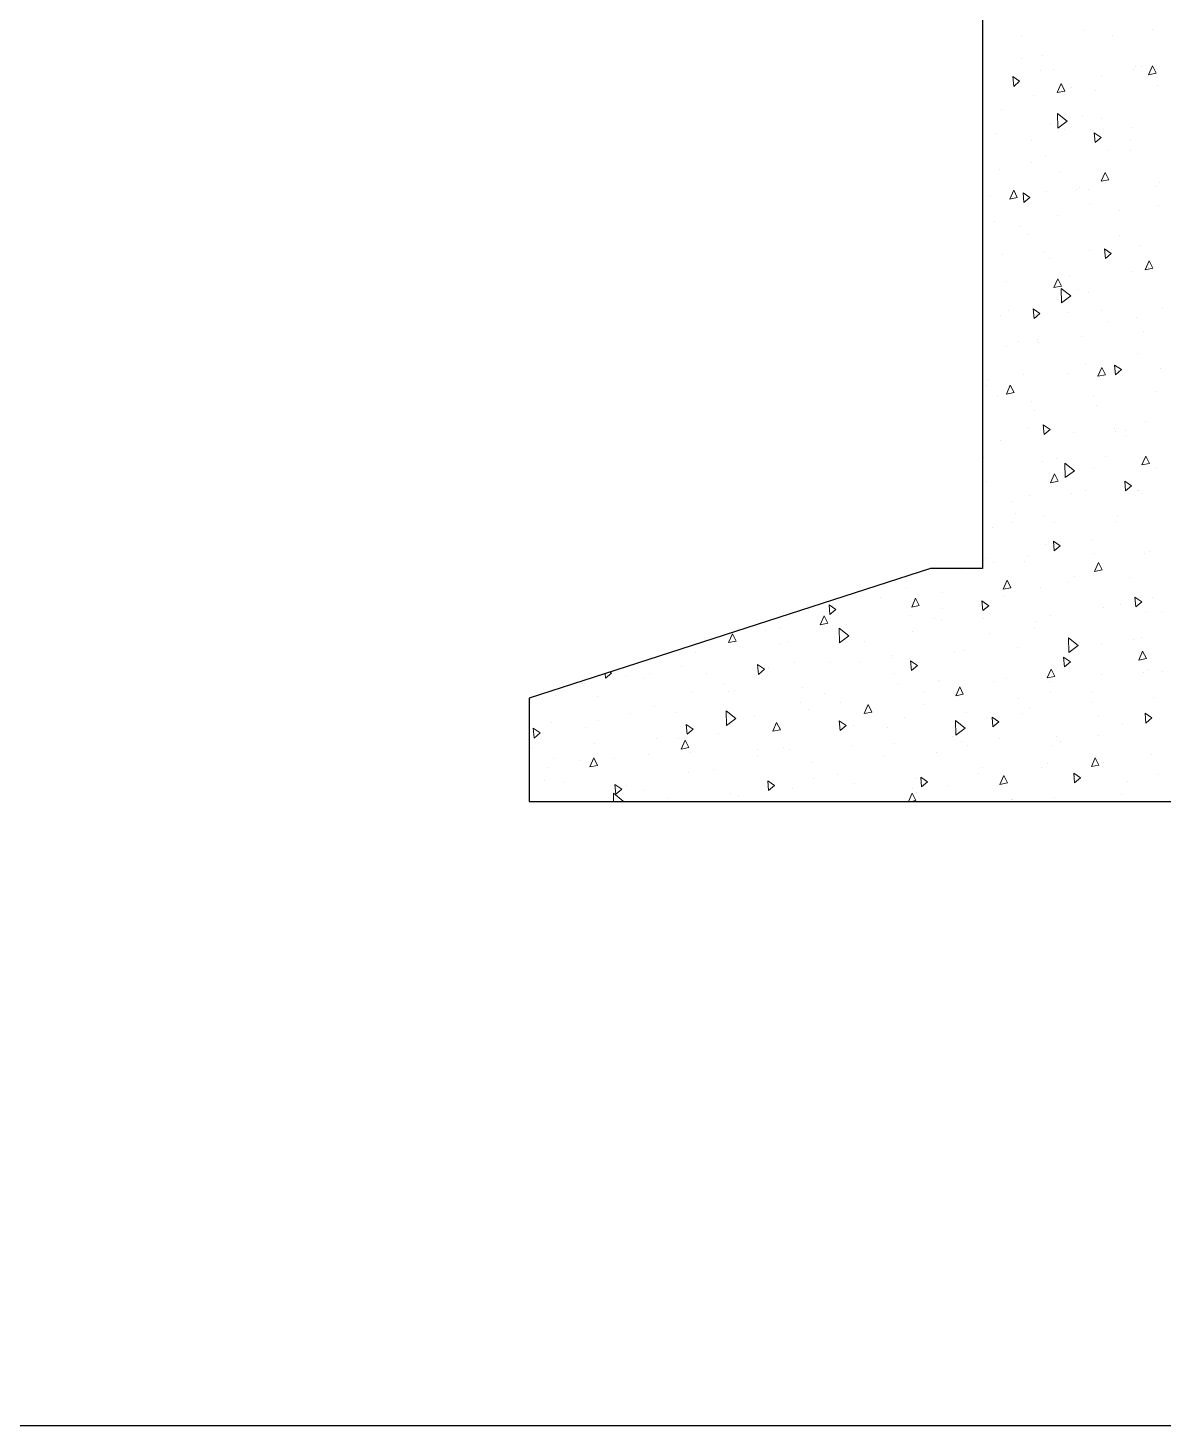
# Model space of a CAD drawing. Header units: inches. Extents: x -6800 to 96653, y -25814 to 17379.
# Drawn here: x 64091.3 to 64179, y 8929.8 to 9037.8 of the extents above; entities that cross this region are included whole.
import ezdxf

# ---------------------------------------------------------------- set-up
doc = ezdxf.new("R2010")
doc.units = ezdxf.units.IN
doc.header["$MEASUREMENT"] = 0
doc.layers.add('Footing', color=50, linetype='Continuous', lineweight=20)
doc.layers.add('Hatch', color=161, linetype='Continuous', lineweight=5)

msp = doc.modelspace()

# ---------------------------------------------------------------- linework, layer by layer
at = {"transparency": 33554651}
msp.add_line((65875.65, 8929.85), (63499.65, 8929.85), dxfattribs=at)
at = {"layer": 'Footing', "lineweight": 25, "transparency": 33554687}
for p, q in [((64165.06, 9056.07), (64165.06, 8996.07)), ((64161.06, 8996.07), (64130.06, 8986.07)), ((64165.06, 8996.07), (64161.06, 8996.07)), ((64130.06, 8986.07), (64130.06, 8978.07)), ((64130.06, 8978.07), (64214.06, 8978.07))]:
    msp.add_line(p, q, dxfattribs=at)
at = {"layer": 'Hatch', "linetype": 'Continuous', "transparency": 33554579}
for p, q in [((64172.84, 9037.64), (64172.84, 9037.64)), ((64178.21, 9037.7), (64178.21, 9037.7)), ((64168.05, 9037.26), (64168.05, 9037.26)), ((64175.08, 9037.26), (64175.08, 9037.26)), ((64168.11, 9035.46), (64168.11, 9035.46)), ((64169.69, 9035.68), (64169.69, 9035.68)), ((64169.52, 9034.52), (64169.52, 9034.52)), ((64170.52, 9034.61), (64170.52, 9034.61)), ((64176.72, 9034.63), (64176.72, 9034.63)), ((64176.86, 9034.84), (64176.86, 9034.84)), ((64177.35, 9034.82), (64177.35, 9034.82)), ((64177.9, 9034.21), (64178.2, 9034.9)), ((64177.9, 9034.21), (64178.49, 9034.33)), ((64178.49, 9034.33), (64178.2, 9034.9)), ((64167.48, 9033.31), (64167.41, 9034.06)), ((64167.94, 9033.7), (64167.41, 9034.06)), ((64167.48, 9033.31), (64167.94, 9033.7)), ((64170.83, 9032.84), (64171.14, 9033.52)), ((64171.42, 9032.95), (64171.14, 9033.52)), ((64171.96, 9033.24), (64171.96, 9033.24)), ((64174.28, 9034.09), (64174.28, 9034.09)), ((64178.58, 9033.4), (64178.58, 9033.4)), ((64168.98, 9032.61), (64168.98, 9032.61)), ((64170.83, 9032.84), (64171.42, 9032.95)), ((64173.77, 9032.99), (64173.77, 9032.99)), ((64166.56, 9031.55), (64166.56, 9031.55)), ((64170.89, 9030.08), (64170.87, 9031.21)), ((64171.62, 9030.61), (64170.87, 9031.21)), ((64172.78, 9031.01), (64172.78, 9031.01)), ((64170.34, 9030.47), (64170.34, 9030.47)), ((64170.89, 9030.08), (64171.62, 9030.61)), ((64171.44, 9029.96), (64171.44, 9029.96)), ((64173.45, 9030.01), (64173.45, 9030.01)), ((64174.23, 9030.8), (64174.23, 9030.8)), ((64176.69, 9030.15), (64176.69, 9030.15)), ((64166.1, 9029.68), (64166.1, 9029.68)), ((64168.83, 9029.11), (64168.83, 9029.11)), ((64173.78, 9028.97), (64173.71, 9029.72)), ((64174.24, 9029.36), (64173.71, 9029.72)), ((64173.78, 9028.97), (64174.24, 9029.36)), ((64176.47, 9029.09), (64176.47, 9029.09)), ((64169.91, 9027.96), (64169.91, 9027.96)), ((64174.7, 9028.34), (64174.7, 9028.34)), ((64176.5, 9028.36), (64176.5, 9028.36)), ((64165.1, 9027.55), (64165.1, 9027.55)), ((64166.41, 9026.86), (64166.41, 9026.86)), ((64168.85, 9027.4), (64168.85, 9027.4)), ((64171.1, 9026.67), (64171.1, 9026.67)), ((64174.24, 9025.99), (64174.54, 9026.67)), ((64174.24, 9025.99), (64174.83, 9026.1)), ((64174.83, 9026.1), (64174.54, 9026.67)), ((64178.76, 9025.92), (64178.76, 9025.92)), ((64165.69, 9024.91), (64165.69, 9024.91)), ((64167.17, 9024.61), (64167.48, 9025.3)), ((64167.17, 9024.61), (64167.76, 9024.73)), ((64167.76, 9024.73), (64167.48, 9025.3)), ((64168.26, 9024.34), (64168.2, 9025.09)), ((64168.72, 9024.73), (64168.2, 9025.09)), ((64168.26, 9024.34), (64168.72, 9024.73)), ((64170.03, 9025.17), (64170.03, 9025.17)), ((64172.37, 9025.31), (64172.37, 9025.31)), ((64172.53, 9025.47), (64172.53, 9025.47)), ((64173.28, 9025.32), (64173.28, 9025.32)), ((64178.45, 9025.54), (64178.45, 9025.54)), ((64173.36, 9024.23), (64173.36, 9024.23)), ((64175.63, 9023.69), (64175.63, 9023.69)), ((64178.7, 9024.1), (64178.7, 9024.1)), ((64166.03, 9022.9), (64166.03, 9022.9)), ((64167.95, 9022.47), (64167.95, 9022.47)), ((64170.84, 9023.31), (64170.84, 9023.31)), ((64168.6, 9021.86), (64168.6, 9021.86)), ((64175.63, 9021.79), (64175.63, 9021.79)), ((64166.61, 9020.34), (64166.61, 9020.34)), ((64169.86, 9020.48), (64169.86, 9020.48)), ((64173.3, 9020.66), (64173.3, 9020.66)), ((64174.56, 9020.01), (64174.5, 9020.75)), ((64175.02, 9020.39), (64174.5, 9020.75)), ((64174.56, 9020.01), (64175.02, 9020.39)), ((64174.77, 9020.48), (64174.77, 9020.48)), ((64175.04, 9020.71), (64175.04, 9020.71)), ((64177.21, 9021.02), (64177.21, 9021.02)), ((64170.22, 9020.03), (64170.22, 9020.03)), ((64177.64, 9019.14), (64177.95, 9019.83)), ((64177.64, 9019.14), (64178.23, 9019.26)), ((64177.9, 9019.35), (64177.9, 9019.35)), ((64178.23, 9019.26), (64177.95, 9019.83)), ((64166.96, 9018.25), (64166.96, 9018.25)), ((64170.58, 9017.77), (64170.88, 9018.45)), ((64171.17, 9017.88), (64170.88, 9018.45)), ((64171.76, 9018.66), (64171.76, 9018.66)), ((64176.56, 9019.04), (64176.56, 9019.04)), ((64170.58, 9017.77), (64171.17, 9017.88)), ((64171.17, 9016.58), (64171.15, 9017.71)), ((64171.9, 9017.12), (64171.15, 9017.71)), ((64171.17, 9016.58), (64171.9, 9017.12)), ((64172.49, 9017.59), (64172.49, 9017.59)), ((64173.27, 9017.41), (64173.27, 9017.41)), ((64167.1, 9016), (64167.1, 9016)), ((64169.05, 9015.38), (64168.98, 9016.13)), ((64169.51, 9015.76), (64168.98, 9016.13)), ((64170.83, 9016.87), (64170.83, 9016.87)), ((64174.23, 9016.01), (64174.23, 9016.01)), ((64178.96, 9016.2), (64178.96, 9016.2)), ((64166.45, 9015.65), (64166.45, 9015.65)), ((64169.05, 9015.38), (64169.51, 9015.76)), ((64171.62, 9015.88), (64171.62, 9015.88)), ((64174.76, 9015.15), (64174.76, 9015.15)), ((64176.95, 9015.48), (64176.95, 9015.48)), ((64169.34, 9013.79), (64169.34, 9013.79)), ((64172.69, 9014.01), (64172.69, 9014.01)), ((64177.49, 9014.39), (64177.49, 9014.39)), ((64166.9, 9013.25), (64166.9, 9013.25)), ((64167.89, 9013.61), (64167.89, 9013.61)), ((64169.37, 9013.56), (64169.37, 9013.56)), ((64177.03, 9012.71), (64177.03, 9012.71)), ((64173.02, 9011.86), (64173.02, 9011.86)), ((64173.98, 9010.92), (64174.29, 9011.6)), ((64174.57, 9011.03), (64174.29, 9011.6)), ((64175.35, 9011.04), (64175.28, 9011.79)), ((64175.81, 9011.43), (64175.28, 9011.79)), ((64165.56, 9010.57), (64165.56, 9010.57)), ((64168.2, 9011.05), (64168.2, 9011.05)), ((64171.64, 9011.12), (64171.64, 9011.12)), ((64173.98, 9010.92), (64174.57, 9011.03)), ((64175.16, 9011.36), (64175.16, 9011.36)), ((64175.35, 9011.04), (64175.81, 9011.43)), ((64175.55, 9011.37), (64175.55, 9011.37)), ((64178.79, 9011.51), (64178.79, 9011.51)), ((64165.41, 9010.18), (64165.41, 9010.18)), ((64166.24, 9009.44), (64166.24, 9009.44)), ((64166.92, 9009.54), (64167.22, 9010.23)), ((64166.92, 9009.54), (64167.51, 9009.66)), ((64167.51, 9009.66), (64167.22, 9010.23)), ((64178.41, 9009.75), (64178.41, 9009.75)), ((64168.82, 9008.96), (64168.82, 9008.96)), ((64173.62, 9009.36), (64173.62, 9009.36)), ((64173.91, 9008.68), (64173.91, 9008.68)), ((64169.09, 9008.25), (64169.09, 9008.25)), ((64177.7, 9007.42), (64177.7, 9007.42)), ((64168.51, 9007), (64168.51, 9007)), ((64169.83, 9006.41), (64169.77, 9007.16)), ((64170.29, 9006.8), (64169.77, 9007.16)), ((64169.83, 9006.41), (64170.29, 9006.8)), ((64172.13, 9006.54), (64172.13, 9006.54)), ((64175.26, 9006.87), (64175.26, 9006.87)), ((64175.38, 9006.68), (64175.38, 9006.68)), ((64176.09, 9006.71), (64176.09, 9006.71)), ((64176.17, 9006.24), (64176.17, 9006.24)), ((64166.49, 9005.93), (64166.49, 9005.93)), ((64165.15, 9004.63), (64165.15, 9004.63)), ((64169.74, 9004.31), (64169.74, 9004.31)), ((64170.77, 9004.56), (64170.77, 9004.56)), ((64171.45, 9003.09), (64171.43, 9004.21)), ((64172.18, 9003.62), (64171.43, 9004.21)), ((64174.55, 9004.71), (64174.55, 9004.71)), ((64177.39, 9004.07), (64177.7, 9004.76)), ((64177.39, 9004.07), (64177.98, 9004.19)), ((64177.98, 9004.19), (64177.7, 9004.76)), ((64170.32, 9002.7), (64170.63, 9003.38)), ((64170.91, 9002.81), (64170.63, 9003.38)), ((64171.32, 9003.26), (64171.32, 9003.26)), ((64171.45, 9003.09), (64172.18, 9003.62)), ((64173.76, 9003.8), (64173.76, 9003.8)), ((64178.44, 9003.8), (64178.44, 9003.8)), ((64165.36, 9002.79), (64165.36, 9002.79)), ((64170.32, 9002.7), (64170.91, 9002.81)), ((64173.04, 9002.12), (64173.04, 9002.12)), ((64176.13, 9002.07), (64176.07, 9002.82)), ((64176.59, 9002.46), (64176.07, 9002.82)), ((64176.13, 9002.07), (64176.59, 9002.46)), ((64177.02, 9002.07), (64177.02, 9002.07)), ((64177.14, 9002.07), (64177.14, 9002.07)), ((64177.44, 9001.87), (64177.44, 9001.87)), ((64167.42, 9001.28), (64167.42, 9001.28)), ((64168.72, 9001.7), (64168.72, 9001.7)), ((64171.96, 9001.85), (64171.96, 9001.85)), ((64167.63, 9000.35), (64167.63, 9000.35)), ((64169.83, 9000.18), (64169.83, 9000.18)), ((64175.48, 9000.06), (64175.48, 9000.06)), ((64165.88, 8999.27), (64165.88, 8999.27)), ((64167.39, 8999.64), (64167.39, 8999.64)), ((64170.67, 8999.66), (64170.67, 8999.66)), ((64175.31, 8999.68), (64175.31, 8999.68)), ((64169.9, 8997.91), (64169.9, 8997.91)), ((64170.61, 8997.45), (64170.55, 8998.19)), ((64171.07, 8997.83), (64170.55, 8998.19)), ((64170.61, 8997.45), (64171.07, 8997.83)), ((64173.51, 8998.26), (64173.51, 8998.26)), ((64165.3, 8996.87), (64165.3, 8996.87)), ((64165.9, 8996.57), (64165.9, 8996.57)), ((64168.35, 8996.63), (64168.35, 8996.63)), ((64168.55, 8997.01), (64168.55, 8997.01)), ((64173.72, 8997.24), (64173.72, 8997.24)), ((64173.73, 8995.85), (64174.04, 8996.53)), ((64174.32, 8995.96), (64174.04, 8996.53)), ((64177.58, 8997.24), (64177.58, 8997.24)), ((64177.95, 8997.42), (64177.95, 8997.42)), ((64163.45, 8996.03), (64163.45, 8996.03)), ((64172.17, 8995.47), (64172.17, 8995.47)), ((64173.73, 8995.85), (64174.32, 8995.96)), ((64176.41, 8995.41), (64176.41, 8995.41)), ((64159.11, 8994.64), (64159.11, 8994.64)), ((64166.66, 8994.47), (64166.97, 8995.16)), ((64166.66, 8994.47), (64167.25, 8994.59)), ((64166.81, 8994.62), (64166.81, 8994.62)), ((64167.25, 8994.59), (64166.97, 8995.16)), ((64169.58, 8994.64), (64169.58, 8994.64)), ((64171.6, 8995.01), (64171.6, 8995.01)), ((64153.28, 8992.53), (64153.22, 8993.28)), ((64153.74, 8992.91), (64153.22, 8993.28)), ((64157.21, 8993.83), (64157.21, 8993.83)), ((64159.6, 8993.1), (64159.9, 8993.79)), ((64160.18, 8993.22), (64159.9, 8993.79)), ((64162, 8994.22), (64162, 8994.22)), ((64165.1, 8992.82), (64165.03, 8993.57)), ((64165.56, 8993.2), (64165.03, 8993.57)), ((64166.78, 8993.89), (64166.78, 8993.89)), ((64175.75, 8993.27), (64175.75, 8993.27)), ((64176.91, 8993.11), (64176.85, 8993.86)), ((64177.37, 8993.49), (64176.85, 8993.86)), ((64176.91, 8993.11), (64177.37, 8993.49)), ((64178.19, 8993.81), (64178.19, 8993.81)), ((64152.53, 8991.73), (64152.83, 8992.41)), ((64153.12, 8991.84), (64152.83, 8992.41)), ((64153.28, 8992.53), (64153.74, 8992.91)), ((64153.7, 8992.88), (64153.7, 8992.88)), ((64159.52, 8992.41), (64159.52, 8992.41)), ((64159.6, 8993.1), (64160.18, 8993.22)), ((64161.38, 8992.2), (64161.38, 8992.2)), ((64161.96, 8992.95), (64161.96, 8992.95)), ((64165.1, 8992.82), (64165.56, 8993.2)), ((64165.13, 8992.18), (64165.13, 8992.18)), ((64170.31, 8992.41), (64170.31, 8992.41)), ((64174.44, 8993.03), (64174.44, 8993.03)), ((64177.65, 8992.73), (64177.65, 8992.73)), ((64178.87, 8992.77), (64178.87, 8992.77)), ((64148.31, 8991.29), (64148.31, 8991.29)), ((64149.37, 8991.49), (64149.37, 8991.49)), ((64152.53, 8991.73), (64153.12, 8991.84)), ((64154.02, 8990.33), (64154, 8991.46)), ((64154.75, 8990.87), (64154, 8991.46)), ((64154.54, 8991.72), (64154.54, 8991.72)), ((64159.68, 8991.19), (64159.68, 8991.19)), ((64161.88, 8992.04), (64161.88, 8992.04)), ((64169.05, 8991.45), (64169.05, 8991.45)), ((64169.28, 8991.98), (64169.28, 8991.98)), ((64145.46, 8990.35), (64145.76, 8991.04)), ((64145.46, 8990.35), (64146.05, 8990.47)), ((64146.05, 8990.47), (64145.76, 8991.04)), ((64149.42, 8990.17), (64149.42, 8990.17)), ((64150.08, 8990.4), (64150.08, 8990.4)), ((64154.02, 8990.33), (64154.75, 8990.87)), ((64155.97, 8990.44), (64155.97, 8990.44)), ((64165.64, 8991.03), (64165.64, 8991.03)), ((64171.73, 8989.59), (64171.71, 8990.71)), ((64172.46, 8990.12), (64171.71, 8990.71)), ((64171.73, 8989.59), (64172.46, 8990.12)), ((64172.53, 8990.36), (64172.53, 8990.36)), ((64174.25, 8990.19), (64174.25, 8990.19)), ((64176.7, 8990.59), (64176.7, 8990.59)), ((64177.34, 8990.76), (64177.34, 8990.76)), ((64142.91, 8989.6), (64142.91, 8989.6)), ((64158.03, 8989.34), (64158.03, 8989.34)), ((64158.14, 8989.19), (64158.14, 8989.19)), ((64159.58, 8988.19), (64159.52, 8988.94)), ((64160.04, 8988.58), (64159.52, 8988.94)), ((64162.93, 8989.57), (64162.93, 8989.57)), ((64163.65, 8989.76), (64163.65, 8989.76)), ((64167.74, 8989.98), (64167.74, 8989.98)), ((64171.32, 8989.01), (64171.32, 8989.01)), ((64171.4, 8988.48), (64171.33, 8989.23)), ((64171.86, 8988.87), (64171.33, 8989.23)), ((64171.81, 8989.65), (64171.81, 8989.65)), ((64177.14, 8989), (64177.44, 8989.69)), ((64177.14, 8989), (64177.73, 8989.12)), ((64177.73, 8989.12), (64177.44, 8989.69)), ((64135.95, 8987.61), (64135.92, 8987.96)), ((64135.95, 8987.61), (64136.41, 8988)), ((64136.41, 8988), (64136.29, 8988.08)), ((64137.5, 8987.84), (64137.5, 8987.84)), ((64139.36, 8987.94), (64139.36, 8987.94)), ((64141.8, 8988.48), (64141.8, 8988.48)), ((64143.74, 8987.99), (64143.74, 8987.99)), ((64147.77, 8987.9), (64147.7, 8988.65)), ((64148.23, 8988.29), (64147.7, 8988.65)), ((64147.77, 8987.9), (64148.23, 8988.29)), ((64148.54, 8988.4), (64148.54, 8988.4)), ((64150.58, 8988.85), (64150.58, 8988.85)), ((64153.34, 8988.78), (64153.34, 8988.78)), ((64155.59, 8988.8), (64155.59, 8988.8)), ((64158.24, 8988), (64158.24, 8988)), ((64159.58, 8988.19), (64160.04, 8988.58)), ((64170.07, 8987.63), (64170.38, 8988.31)), ((64170.66, 8987.74), (64170.38, 8988.31)), ((64171.4, 8988.48), (64171.86, 8988.87)), ((64174.23, 8987.9), (64174.23, 8987.9)), ((64177.48, 8988.04), (64177.48, 8988.04)), ((64177.93, 8988.27), (64177.93, 8988.27)), ((64178.97, 8988.15), (64178.97, 8988.15)), ((64134.14, 8987.2), (64134.14, 8987.2)), ((64138.95, 8987.61), (64138.95, 8987.61)), ((64145.18, 8987.16), (64145.18, 8987.16)), ((64151.13, 8986.89), (64151.13, 8986.89)), ((64158.47, 8987.21), (64158.47, 8987.21)), ((64161.71, 8987.41), (64161.71, 8987.41)), ((64161.72, 8987.35), (64161.72, 8987.35)), ((64163, 8986.25), (64163.31, 8986.94)), ((64163.59, 8986.37), (64163.31, 8986.94)), ((64165.92, 8987.32), (64165.92, 8987.32)), ((64166.89, 8987.58), (64166.89, 8987.58)), ((64170.07, 8987.63), (64170.66, 8987.74)), ((64170.21, 8987.33), (64170.21, 8987.33)), ((64130.19, 8985.97), (64130.19, 8985.97)), ((64132.12, 8986.26), (64132.12, 8986.26)), ((64135.36, 8986.2), (64135.36, 8986.2)), ((64142.7, 8986.52), (64142.7, 8986.52)), ((64145.48, 8986.56), (64145.48, 8986.56)), ((64145.95, 8986.66), (64145.95, 8986.66)), ((64151.01, 8985.75), (64151.01, 8985.75)), ((64152.85, 8986.41), (64152.85, 8986.41)), ((64154.09, 8985.72), (64154.09, 8985.72)), ((64160.61, 8986.54), (64160.61, 8986.54)), ((64163, 8986.25), (64163.59, 8986.37)), ((64167.88, 8986.04), (64167.88, 8986.04)), ((64170.32, 8986.58), (64170.32, 8986.58)), ((64173.46, 8985.71), (64173.46, 8985.71)), ((64173.58, 8986.57), (64173.58, 8986.57)), ((64178.27, 8986.12), (64178.27, 8986.12)), ((64137.87, 8984.87), (64137.87, 8984.87)), ((64139.77, 8985.4), (64139.77, 8985.4)), ((64141.41, 8984.96), (64141.41, 8984.96)), ((64145.3, 8983.96), (64145.28, 8985.08)), ((64146.03, 8984.49), (64145.28, 8985.08)), ((64147.45, 8984.72), (64147.45, 8984.72)), ((64151.65, 8985.18), (64151.65, 8985.18)), ((64155.93, 8984.88), (64156.24, 8985.56)), ((64155.93, 8984.88), (64156.52, 8984.99)), ((64156.52, 8984.99), (64156.24, 8985.56)), ((64160.51, 8985.56), (64160.51, 8985.56)), ((64163.86, 8984.92), (64163.86, 8984.92)), ((64165.88, 8983.85), (64165.82, 8984.6)), ((64166.34, 8984.24), (64165.82, 8984.6)), ((64168.18, 8984.88), (64168.18, 8984.88)), ((64168.67, 8985.33), (64168.67, 8985.33)), ((64174, 8984.65), (64174, 8984.65)), ((64177.7, 8984.14), (64177.63, 8984.89)), ((64178.16, 8984.53), (64177.63, 8984.89)), ((64130.44, 8982.98), (64130.37, 8983.73)), ((64130.9, 8983.37), (64130.37, 8983.73)), ((64131.81, 8984.17), (64131.81, 8984.17)), ((64134.38, 8983.82), (64134.38, 8983.82)), ((64135.43, 8984.33), (64135.43, 8984.33)), ((64142.25, 8983.27), (64142.19, 8984.02)), ((64142.71, 8983.66), (64142.19, 8984.02)), ((64142.25, 8983.27), (64142.71, 8983.66)), ((64145.3, 8983.96), (64146.03, 8984.49)), ((64148.87, 8983.51), (64149.17, 8984.19)), ((64148.87, 8983.51), (64149.46, 8983.62)), ((64149.46, 8983.62), (64149.17, 8984.19)), ((64149.47, 8983.75), (64149.47, 8983.75)), ((64154.07, 8983.56), (64154, 8984.31)), ((64154.53, 8983.95), (64154, 8984.31)), ((64154.07, 8983.56), (64154.53, 8983.95)), ((64154.26, 8984.13), (64154.26, 8984.13)), ((64155.12, 8983.97), (64155.12, 8983.97)), ((64157.77, 8983.8), (64157.77, 8983.8)), ((64159.07, 8984.54), (64159.07, 8984.54)), ((64163.01, 8983.21), (64162.99, 8984.34)), ((64163.74, 8983.74), (64162.99, 8984.34)), ((64163.01, 8983.21), (64163.74, 8983.74)), ((64165.88, 8983.85), (64166.34, 8984.24)), ((64175.85, 8984.13), (64175.85, 8984.13)), ((64177.7, 8984.14), (64178.16, 8984.53)), ((64130.44, 8982.98), (64130.9, 8983.37)), ((64135.07, 8982.55), (64135.07, 8982.55)), ((64139.87, 8982.96), (64139.87, 8982.96)), ((64141.55, 8982.94), (64141.55, 8982.94)), ((64141.8, 8982.13), (64142.1, 8982.82)), ((64142.04, 8982.96), (64142.04, 8982.96)), ((64142.39, 8982.25), (64142.1, 8982.82)), ((64144.67, 8983.34), (64144.67, 8983.34)), ((64158.3, 8982.52), (64158.3, 8982.52)), ((64162.77, 8983.12), (64162.77, 8983.12)), ((64163.47, 8982.75), (64163.47, 8982.75)), ((64166.38, 8982.96), (64166.38, 8982.96)), ((64170.45, 8982.44), (64170.45, 8982.44)), ((64170.82, 8983.07), (64170.82, 8983.07)), ((64171.13, 8982.68), (64171.13, 8982.68)), ((64174.06, 8983.21), (64174.06, 8983.21)), ((64130.28, 8982.17), (64130.28, 8982.17)), ((64131.94, 8981.37), (64131.94, 8981.37)), ((64134.73, 8980.76), (64135.04, 8981.44)), ((64135.32, 8980.87), (64135.04, 8981.44)), ((64136.65, 8981.38), (64136.65, 8981.38)), ((64139.29, 8981.69), (64139.29, 8981.69)), ((64141.8, 8982.13), (64142.39, 8982.25)), ((64142.53, 8981.83), (64142.53, 8981.83)), ((64147.71, 8982.06), (64147.71, 8982.06)), ((64147.72, 8981.57), (64147.72, 8981.57)), ((64149.72, 8982.28), (64149.72, 8982.28)), ((64150.16, 8982.11), (64150.16, 8982.11)), ((64155.05, 8982.38), (64155.05, 8982.38)), ((64157.39, 8981.53), (64157.39, 8981.53)), ((64161.54, 8981.89), (64161.54, 8981.89)), ((64163.94, 8982.42), (64163.94, 8982.42)), ((64173.48, 8980.78), (64173.78, 8981.46)), ((64174.07, 8980.89), (64173.78, 8981.46)), ((64178.12, 8981.69), (64178.12, 8981.69)), ((64131.49, 8980.71), (64131.49, 8980.71)), ((64133.93, 8981.25), (64133.93, 8981.25)), ((64134.73, 8980.76), (64135.32, 8980.87)), ((64142.34, 8980.31), (64142.34, 8980.31)), ((64144.31, 8980.52), (64144.31, 8980.52)), ((64151.94, 8981.1), (64151.94, 8981.1)), ((64164.79, 8980.27), (64164.79, 8980.27)), ((64165.04, 8980.68), (64165.04, 8980.68)), ((64169.6, 8980.68), (64169.6, 8980.68)), ((64170.07, 8981.04), (64170.07, 8981.04)), ((64173.48, 8980.78), (64174.07, 8980.89)), ((64174.39, 8981.06), (64174.39, 8981.06)), ((64131.25, 8979.69), (64131.25, 8979.69)), ((64132.74, 8979.52), (64132.74, 8979.52)), ((64136.74, 8978.64), (64136.67, 8979.39)), ((64137.2, 8979.03), (64136.67, 8979.39)), ((64137.61, 8979.33), (64137.61, 8979.33)), ((64148.55, 8978.93), (64148.49, 8979.68)), ((64149.01, 8979.32), (64148.49, 8979.68)), ((64148.55, 8978.93), (64149.01, 8979.32)), ((64151.99, 8979.84), (64151.99, 8979.84)), ((64153.84, 8980.18), (64153.84, 8980.18)), ((64155.19, 8979.48), (64155.19, 8979.48)), ((64160, 8979.89), (64160, 8979.89)), ((64160.37, 8979.22), (64160.3, 8979.97)), ((64160.83, 8979.61), (64160.3, 8979.97)), ((64160.37, 8979.22), (64160.83, 8979.61)), ((64162.45, 8979.35), (64162.45, 8979.35)), ((64166.41, 8979.4), (64166.71, 8980.09)), ((64166.41, 8979.4), (64167, 8979.52)), ((64167, 8979.52), (64166.71, 8980.09)), ((64172.18, 8979.52), (64172.12, 8980.26)), ((64172.64, 8979.9), (64172.12, 8980.26)), ((64172.18, 8979.52), (64172.64, 8979.9)), ((64172.72, 8980), (64172.72, 8980)), ((64176.24, 8979.66), (64176.24, 8979.66)), ((64178.68, 8980.2), (64178.68, 8980.2)), ((64136.57, 8978.07), (64136.56, 8978.71)), ((64137.31, 8978.11), (64136.56, 8978.71)), ((64136.74, 8978.64), (64137.2, 8979.03)), ((64137.26, 8978.07), (64137.31, 8978.11)), ((64138.92, 8978.94), (64138.92, 8978.94)), ((64140.8, 8978.31), (64140.8, 8978.31)), ((64145.59, 8978.69), (64145.59, 8978.69)), ((64146.22, 8978.49), (64146.22, 8978.49)), ((64150.4, 8979.1), (64150.4, 8979.1)), ((64159.36, 8978.07), (64159.65, 8978.72)), ((64159.56, 8978.07), (64159.93, 8978.15)), ((64159.65, 8979.09), (64159.65, 8979.09)), ((64159.93, 8978.15), (64159.65, 8978.72)), ((64160.01, 8978.81), (64160.01, 8978.81)), ((64167.31, 8978.24), (64167.31, 8978.24)), ((64167.4, 8978.23), (64167.4, 8978.23)), ((64170.65, 8978.38), (64170.65, 8978.38)), ((64175.82, 8978.6), (64175.82, 8978.6)), ((64146.58, 8978.08), (64146.58, 8978.08))]:
    msp.add_line(p, q, dxfattribs=at)

doc.saveas('drawing.dxf')
